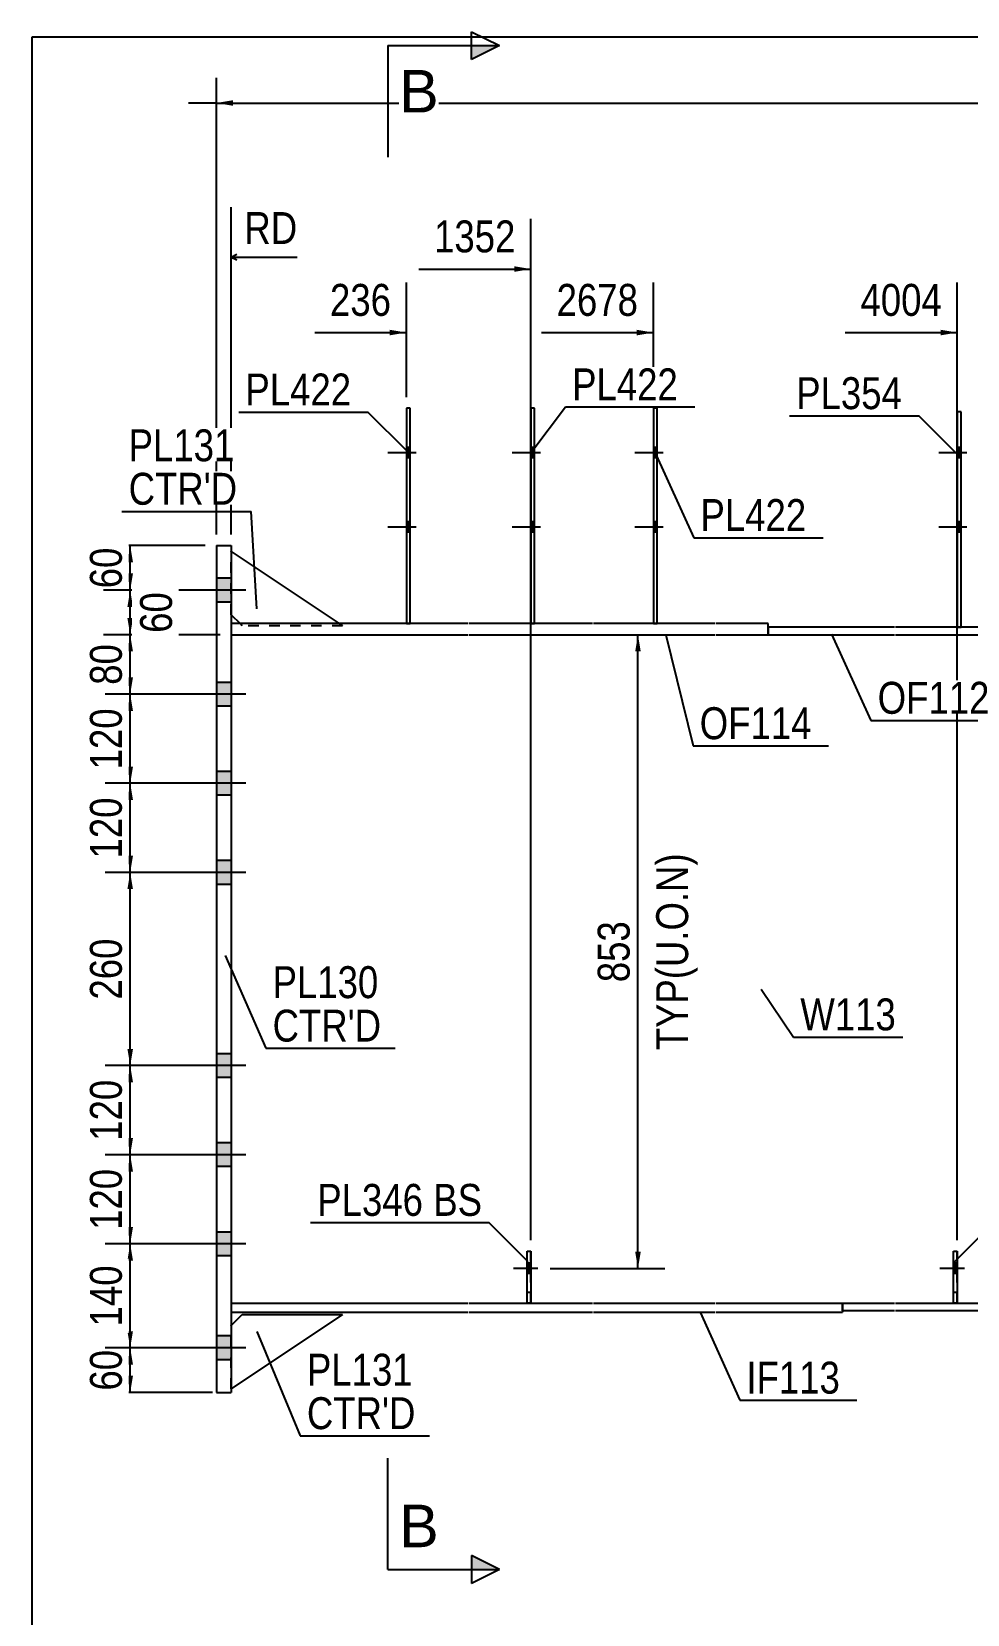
# Model space of a CAD drawing. Header units: millimetres. Extents: x -20 to 382, y -193 to 84.
# Drawn here: x -17.9 to 66.1, y -57.9 to 84.1 of the extents above; entities that cross this region are included whole.
import ezdxf

# ---------------------------------------------------------------- set-up
doc = ezdxf.new("R2010")
doc.units = ezdxf.units.MM
doc.linetypes.add('DXK_LINE_DOT1', pattern=[1.8814, 0.9407, -0.9407])
doc.linetypes.add('DXK_LINE_DOT2', pattern=[3.9198, 1.9599, -1.9599])
doc.styles.add('Arial', font='ARIAL.TTF', dxfattribs={"height": 0.2})
doc.styles.add('Arial Narrow', font='ARIALN.TTF', dxfattribs={"height": 0.2})

# ---------------------------------------------------------------- blocks, each defined once
blk = doc.blocks.new('Unknown-623477792-1210')
at = {"color": 5, "linetype": 'Continuous'}
for p, q in [((382.1, 83.62), (-17.9, 83.62)), ((-17.9, 83.62), (-17.9, -193.38))]:
    blk.add_line(p, q, dxfattribs=at)
blk = doc.blocks.new('Part-623477792-1657 - 1569')
at = {"color": 2, "linetype": 'Continuous'}
for p, q in [((54.87, -30.67), (54.87, -30)), ((54.87, -30), (59.53, -30)), ((59.53, -30.67), (54.87, -30.67)), ((59.63, -30), (70.7, -30)), ((70.7, -30.67), (59.63, -30.67)), ((70.8, -30), (81.7, -30)), ((81.7, -30.67), (70.8, -30.67)), ((81.8, -30), (107.13, -30)), ((107.13, -30.67), (81.8, -30.67)), ((107.13, -30), (107.13, -30.67))]:
    blk.add_line(p, q, dxfattribs=at)
blk = doc.blocks.new('Part-623477792-1665 - 1569')
at = {"color": 2, "linetype": 'Continuous'}
for p, q in [((0, 37.47), (9.7, 31)), ((0, 31.8), (0.8, 31))]:
    blk.add_line(p, q, dxfattribs=at)
at = {"color": 7, "linetype": 'DXK_LINE_DOT1'}
for p, q in [((0, 31.8), (0, 37.47)), ((1, 30.8), (0.8, 31)), ((10, 30.8), (1, 30.8)), ((9.7, 31), (10, 30.8))]:
    blk.add_line(p, q, dxfattribs=at)
blk = doc.blocks.new('Part-623477792-1656 - 1569')
at = {"color": 2, "linetype": 'Continuous'}
for p, q in [((0, -30), (21.27, -30)), ((0, -30.8), (21.27, -30.8)), ((21.37, -30), (32.43, -30)), ((21.37, -30.8), (32.43, -30.8)), ((32.53, -30), (43.43, -30)), ((32.53, -30.8), (43.43, -30.8)), ((43.53, -30), (54.87, -30)), ((43.53, -30.8), (54.87, -30.8)), ((54.87, -30), (54.87, -30.8))]:
    blk.add_line(p, q, dxfattribs=at)
at = {"color": 7, "linetype": 'DXK_LINE_DOT1'}
blk.add_line((0, -30), (0, -30.8), dxfattribs=at)
blk = doc.blocks.new('Part-623477792-1667 - 1569')
at = {"color": 2, "linetype": 'Continuous'}
for p, q in [((65.5, 50), (65.17, 50)), ((65.17, 50), (65.17, 30.67)), ((65.5, 30.67), (65.5, 50))]:
    blk.add_line(p, q, dxfattribs=at)
at = {"color": 7, "linetype": 'DXK_LINE_DOT1'}
blk.add_line((65.17, 30.67), (65.5, 30.67), dxfattribs=at)
blk = doc.blocks.new('Bolt-623477792-1630 - 1569')
at = {"linetype": 'Continuous'}
blk.add_hatch(color=3, dxfattribs=at).paths.add_polyline_path([(65.17, -27.33), (65.17, -26.4), (64.83, -26.4), (64.83, -27.33)])
at = {"color": 3, "linetype": 'Continuous'}
for p, q in [((65.8, -26.87), (63.6, -26.87)), ((65.17, -26.4), (64.83, -26.4)), ((65.17, -27.33), (64.83, -27.33))]:
    blk.add_line(p, q, dxfattribs=at)
blk = doc.blocks.new('Bolt-623477792-1631 - 1569')
at = {"color": 3, "linetype": 'DXK_LINE_DOT2'}
for p, q in [((65.8, -26.87), (63.6, -26.87)), ((65.17, -26.4), (64.83, -26.4)), ((65.17, -27.33), (64.83, -27.33))]:
    blk.add_line(p, q, dxfattribs=at)
blk = doc.blocks.new('Bolt-623477792-1632 - 1569')
at = {"linetype": 'Continuous'}
blk.add_hatch(color=3, dxfattribs=at).paths.add_polyline_path([(26.9, -27.33), (26.9, -26.4), (26.57, -26.4), (26.57, -27.33)])
at = {"color": 3, "linetype": 'Continuous'}
for p, q in [((27.53, -26.87), (25.33, -26.87)), ((26.9, -26.4), (26.57, -26.4)), ((26.9, -27.33), (26.57, -27.33))]:
    blk.add_line(p, q, dxfattribs=at)
blk = doc.blocks.new('Bolt-623477792-1633 - 1569')
at = {"color": 3, "linetype": 'DXK_LINE_DOT2'}
for p, q in [((27.53, -26.87), (25.33, -26.87)), ((26.9, -26.4), (26.57, -26.4)), ((26.9, -27.33), (26.57, -27.33))]:
    blk.add_line(p, q, dxfattribs=at)
blk = doc.blocks.new('Bolt-623477792-1637 - 1569')
at = {"linetype": 'Continuous'}
for points in [[(16.07, 45.87), (16.07, 46.8), (15.73, 46.8), (15.73, 45.87)], [(16.07, 45.87), (16.07, 46.8), (15.73, 46.8), (15.73, 45.87)], [(16.07, 39.2), (16.07, 40.13), (15.73, 40.13), (15.73, 39.2)], [(16.07, 39.2), (16.07, 40.13), (15.73, 40.13), (15.73, 39.2)]]:
    blk.add_hatch(color=3, dxfattribs=at).paths.add_polyline_path(points)
at = {"color": 3, "linetype": 'Continuous'}
for p, q in [((16.6, 46.33), (14.07, 46.33)), ((16.6, 46.33), (14.07, 46.33)), ((16.07, 46.8), (15.73, 46.8)), ((16.07, 46.8), (15.73, 46.8)), ((16.07, 45.87), (15.73, 45.87)), ((16.07, 45.87), (15.73, 45.87)), ((16.07, 40.13), (15.73, 40.13)), ((16.07, 40.13), (15.73, 40.13)), ((16.6, 39.67), (14.07, 39.67)), ((16.6, 39.67), (14.07, 39.67)), ((16.07, 39.2), (15.73, 39.2)), ((16.07, 39.2), (15.73, 39.2))]:
    blk.add_line(p, q, dxfattribs=at)
blk = doc.blocks.new('Bolt-623477792-1638 - 1569')
at = {"linetype": 'Continuous'}
for points in [[(38.23, 45.87), (38.23, 46.8), (37.9, 46.8), (37.9, 45.87)], [(38.23, 45.87), (38.23, 46.8), (37.9, 46.8), (37.9, 45.87)], [(38.23, 39.2), (38.23, 40.13), (37.9, 40.13), (37.9, 39.2)], [(38.23, 39.2), (38.23, 40.13), (37.9, 40.13), (37.9, 39.2)]]:
    blk.add_hatch(color=3, dxfattribs=at).paths.add_polyline_path(points)
at = {"color": 3, "linetype": 'Continuous'}
for p, q in [((38.77, 46.33), (36.23, 46.33)), ((38.77, 46.33), (36.23, 46.33)), ((38.23, 46.8), (37.9, 46.8)), ((38.23, 46.8), (37.9, 46.8)), ((38.23, 45.87), (37.9, 45.87)), ((38.23, 45.87), (37.9, 45.87)), ((38.23, 40.13), (37.9, 40.13)), ((38.23, 40.13), (37.9, 40.13)), ((38.77, 39.67), (36.23, 39.67)), ((38.77, 39.67), (36.23, 39.67)), ((38.23, 39.2), (37.9, 39.2)), ((38.23, 39.2), (37.9, 39.2))]:
    blk.add_line(p, q, dxfattribs=at)
blk = doc.blocks.new('Bolt-623477792-1646 - 1569')
at = {"linetype": 'Continuous'}
for points in [[(65.5, 45.87), (65.5, 46.8), (65.17, 46.8), (65.17, 45.87)], [(65.5, 45.87), (65.5, 46.8), (65.17, 46.8), (65.17, 45.87)], [(65.5, 39.2), (65.5, 40.13), (65.17, 40.13), (65.17, 39.2)], [(65.5, 39.2), (65.5, 40.13), (65.17, 40.13), (65.17, 39.2)]]:
    blk.add_hatch(color=3, dxfattribs=at).paths.add_polyline_path(points)
at = {"color": 3, "linetype": 'Continuous'}
for p, q in [((66.03, 46.33), (63.5, 46.33)), ((66.03, 46.33), (63.5, 46.33)), ((65.5, 46.8), (65.17, 46.8)), ((65.5, 46.8), (65.17, 46.8)), ((65.5, 45.87), (65.17, 45.87)), ((65.5, 45.87), (65.17, 45.87)), ((65.5, 40.13), (65.17, 40.13)), ((65.5, 40.13), (65.17, 40.13)), ((66.03, 39.67), (63.5, 39.67)), ((66.03, 39.67), (63.5, 39.67)), ((65.5, 39.2), (65.17, 39.2)), ((65.5, 39.2), (65.17, 39.2))]:
    blk.add_line(p, q, dxfattribs=at)
blk = doc.blocks.new('Bolt-623477792-1647 - 1569')
at = {"linetype": 'Continuous'}
for points in [[(27.23, 45.87), (27.23, 46.8), (26.9, 46.8), (26.9, 45.87)], [(27.23, 45.87), (27.23, 46.8), (26.9, 46.8), (26.9, 45.87)], [(27.23, 39.2), (27.23, 40.13), (26.9, 40.13), (26.9, 39.2)], [(27.23, 39.2), (27.23, 40.13), (26.9, 40.13), (26.9, 39.2)]]:
    blk.add_hatch(color=3, dxfattribs=at).paths.add_polyline_path(points)
at = {"color": 3, "linetype": 'Continuous'}
for p, q in [((27.77, 46.33), (25.23, 46.33)), ((27.77, 46.33), (25.23, 46.33)), ((27.23, 46.8), (26.9, 46.8)), ((27.23, 46.8), (26.9, 46.8)), ((27.23, 45.87), (26.9, 45.87)), ((27.23, 45.87), (26.9, 45.87)), ((27.23, 40.13), (26.9, 40.13)), ((27.23, 40.13), (26.9, 40.13)), ((27.77, 39.67), (25.23, 39.67)), ((27.77, 39.67), (25.23, 39.67)), ((27.23, 39.2), (26.9, 39.2)), ((27.23, 39.2), (26.9, 39.2))]:
    blk.add_line(p, q, dxfattribs=at)
blk = doc.blocks.new('Bolt-623477792-1648 - 1569')
at = {"linetype": 'Continuous'}
for points in [[(-1.33, 35.07), (-1.33, 32.93), (0, 32.93), (0, 35.07)], [(-1.33, 35.07), (-1.33, 32.93), (0, 32.93), (0, 35.07)], [(-1.33, 25.73), (-1.33, 23.6), (0, 23.6), (0, 25.73)], [(-1.33, 25.73), (-1.33, 23.6), (0, 23.6), (0, 25.73)], [(-1.33, 17.73), (-1.33, 15.6), (0, 15.6), (0, 17.73)], [(-1.33, 17.73), (-1.33, 15.6), (0, 15.6), (0, 17.73)], [(-1.33, 9.73), (-1.33, 7.6), (0, 7.6), (0, 9.73)], [(-1.33, 9.73), (-1.33, 7.6), (0, 7.6), (0, 9.73)], [(-1.33, -7.6), (-1.33, -9.73), (0, -9.73), (0, -7.6)], [(-1.33, -7.6), (-1.33, -9.73), (0, -9.73), (0, -7.6)], [(-1.33, -15.6), (-1.33, -17.73), (0, -17.73), (0, -15.6)], [(-1.33, -15.6), (-1.33, -17.73), (0, -17.73), (0, -15.6)], [(-1.33, -23.6), (-1.33, -25.73), (0, -25.73), (0, -23.6)], [(-1.33, -23.6), (-1.33, -25.73), (0, -25.73), (0, -23.6)], [(-1.33, -32.93), (-1.33, -35.07), (0, -35.07), (0, -32.93)], [(-1.33, -32.93), (-1.33, -35.07), (0, -35.07), (0, -32.93)]]:
    blk.add_hatch(color=3, dxfattribs=at).paths.add_polyline_path(points)
at = {"color": 3, "linetype": 'Continuous'}
for p, q in [((0, 35.07), (-1.33, 35.07)), ((0, 35.07), (-1.33, 35.07)), ((1.32, 34), (-6.67, 34)), ((1.32, 34), (-6.67, 34)), ((0, 32.93), (-1.33, 32.93)), ((0, 32.93), (-1.33, 32.93)), ((0, 25.73), (-1.33, 25.73)), ((0, 25.73), (-1.33, 25.73)), ((1.32, 24.67), (-6.67, 24.67)), ((1.32, 24.67), (-6.67, 24.67)), ((0, 23.6), (-1.33, 23.6)), ((0, 23.6), (-1.33, 23.6)), ((0, 17.73), (-1.33, 17.73)), ((0, 17.73), (-1.33, 17.73)), ((1.32, 16.67), (-6.67, 16.67)), ((1.32, 16.67), (-6.67, 16.67)), ((0, 15.6), (-1.33, 15.6)), ((0, 15.6), (-1.33, 15.6)), ((1.32, 8.67), (-6.67, 8.67)), ((1.32, 8.67), (-6.67, 8.67)), ((0, 9.73), (-1.33, 9.73)), ((0, 9.73), (-1.33, 9.73)), ((0, 7.6), (-1.33, 7.6)), ((0, 7.6), (-1.33, 7.6)), ((0, -7.6), (-1.33, -7.6)), ((0, -7.6), (-1.33, -7.6)), ((1.32, -8.67), (-6.67, -8.67)), ((1.32, -8.67), (-6.67, -8.67)), ((0, -9.73), (-1.33, -9.73)), ((0, -9.73), (-1.33, -9.73)), ((0, -15.6), (-1.33, -15.6)), ((0, -15.6), (-1.33, -15.6)), ((1.32, -16.67), (-6.67, -16.67)), ((1.32, -16.67), (-6.67, -16.67)), ((0, -17.73), (-1.33, -17.73)), ((0, -17.73), (-1.33, -17.73)), ((0, -23.6), (-1.33, -23.6)), ((0, -23.6), (-1.33, -23.6)), ((1.32, -24.67), (-6.67, -24.67)), ((1.32, -24.67), (-6.67, -24.67)), ((0, -25.73), (-1.33, -25.73)), ((0, -25.73), (-1.33, -25.73)), ((1.32, -34), (-6.67, -34)), ((1.32, -34), (-6.67, -34)), ((0, -32.93), (-1.33, -32.93)), ((0, -32.93), (-1.33, -32.93)), ((0, -35.07), (-1.33, -35.07)), ((0, -35.07), (-1.33, -35.07))]:
    blk.add_line(p, q, dxfattribs=at)
blk = doc.blocks.new('Part-623477792-1650 - 1569')
at = {"color": 2, "linetype": 'Continuous'}
for p, q in [((21.27, 31), (0, 31)), ((0, 30), (21.27, 30)), ((32.43, 31), (21.37, 31)), ((21.37, 30), (32.43, 30)), ((43.43, 31), (32.53, 31)), ((32.53, 30), (43.43, 30)), ((48.2, 31), (43.53, 31)), ((43.53, 30), (48.2, 30)), ((48.2, 30), (48.2, 31))]:
    blk.add_line(p, q, dxfattribs=at)
at = {"color": 7, "linetype": 'DXK_LINE_DOT1'}
blk.add_line((0, 31), (0, 30), dxfattribs=at)
blk = doc.blocks.new('Part-623477792-1651 - 1569')
at = {"color": 2, "linetype": 'Continuous'}
for p, q in [((48.2, 30.67), (48.2, 30)), ((59.53, 30.67), (48.2, 30.67)), ((48.2, 30), (59.53, 30)), ((70.7, 30.67), (59.63, 30.67)), ((59.63, 30), (70.7, 30)), ((81.7, 30.67), (70.8, 30.67)), ((70.8, 30), (81.7, 30)), ((100.47, 30.67), (81.8, 30.67)), ((81.8, 30), (100.47, 30)), ((100.47, 30), (100.47, 30.67))]:
    blk.add_line(p, q, dxfattribs=at)
blk = doc.blocks.new('Part-623477792-1663 - 1569')
at = {"color": 2, "linetype": 'Continuous'}
for p, q in [((-1.33, 38), (0, 38)), ((-1.33, 38), (-1.33, -38)), ((0, 38), (0, -38)), ((-1.33, -38), (0, -38))]:
    blk.add_line(p, q, dxfattribs=at)
blk = doc.blocks.new('Part-623477792-1664 - 1569')
at = {"color": 2, "linetype": 'Continuous'}
for p, q in [((10, -31), (0, -37.67)), ((0, -32), (1, -31)), ((1, -31), (10, -31))]:
    blk.add_line(p, q, dxfattribs=at)
at = {"color": 7, "linetype": 'DXK_LINE_DOT1'}
blk.add_line((0, -37.67), (0, -32), dxfattribs=at)
blk = doc.blocks.new('Part-623477792-1666 - 1569')
at = {"color": 2, "linetype": 'Continuous'}
for p, q in [((27.23, 50.33), (26.9, 50.33)), ((26.9, 50.33), (26.9, 31)), ((27.23, 31), (27.23, 50.33))]:
    blk.add_line(p, q, dxfattribs=at)
at = {"color": 7, "linetype": 'DXK_LINE_DOT1'}
blk.add_line((26.9, 31), (27.23, 31), dxfattribs=at)
blk = doc.blocks.new('Part-623477792-1675 - 1569')
at = {"color": 2, "linetype": 'Continuous'}
for p, q in [((38.23, 50.33), (37.9, 50.33)), ((37.9, 50.33), (37.9, 31)), ((38.23, 31), (38.23, 50.33))]:
    blk.add_line(p, q, dxfattribs=at)
at = {"color": 7, "linetype": 'DXK_LINE_DOT1'}
blk.add_line((37.9, 31), (38.23, 31), dxfattribs=at)
blk = doc.blocks.new('Part-623477792-1676 - 1569')
at = {"color": 2, "linetype": 'Continuous'}
for p, q in [((16.07, 50.33), (15.73, 50.33)), ((15.73, 50.33), (15.73, 31)), ((16.07, 31), (16.07, 50.33))]:
    blk.add_line(p, q, dxfattribs=at)
at = {"color": 7, "linetype": 'DXK_LINE_DOT1'}
blk.add_line((15.73, 31), (16.07, 31), dxfattribs=at)
blk = doc.blocks.new('Part-623477792-1680 - 1569')
at = {"color": 7, "linetype": 'DXK_LINE_DOT1'}
for p, q in [((26.57, -30), (26.57, -25.33)), ((26.57, -25.33), (26.9, -25.33)), ((26.9, -30), (26.9, -25.33)), ((26.57, -29), (26.9, -29)), ((26.9, -30), (26.57, -30))]:
    blk.add_line(p, q, dxfattribs=at)
blk = doc.blocks.new('Part-623477792-1681 - 1569')
at = {"color": 2, "linetype": 'Continuous'}
for p, q in [((26.57, -30), (26.57, -25.33)), ((26.57, -25.33), (26.9, -25.33)), ((26.9, -25.33), (26.9, -30))]:
    blk.add_line(p, q, dxfattribs=at)
blk = doc.blocks.new('Part-623477792-1682 - 1569')
at = {"color": 7, "linetype": 'DXK_LINE_DOT1'}
for p, q in [((64.83, -30), (64.83, -25.33)), ((64.83, -25.33), (65.17, -25.33)), ((65.17, -30), (65.17, -25.33)), ((64.83, -29), (65.17, -29)), ((65.17, -30), (64.83, -30))]:
    blk.add_line(p, q, dxfattribs=at)
blk = doc.blocks.new('Part-623477792-1683 - 1569')
at = {"color": 2, "linetype": 'Continuous'}
for p, q in [((64.83, -30), (64.83, -25.33)), ((64.83, -25.33), (65.17, -25.33)), ((65.17, -25.33), (65.17, -30))]:
    blk.add_line(p, q, dxfattribs=at)
blk = doc.blocks.new('Part-623477792-1692 - 1569')
at = {"color": 7, "linetype": 'DXK_LINE_DOT1'}
for p, q in [((0, 30), (0, -30)), ((0, 30), (21.27, 30)), ((21.37, 30), (32.43, 30)), ((32.53, 30), (43.43, 30)), ((43.53, 30), (59.53, 30)), ((59.63, 30), (70.7, 30)), ((70.8, 30), (81.7, 30)), ((81.8, 30), (86.47, 30)), ((0, -30), (21.27, -30)), ((21.37, -30), (26.57, -30)), ((26.9, -30), (32.43, -30)), ((32.53, -30), (43.43, -30)), ((43.53, -30), (59.53, -30)), ((59.63, -30), (64.83, -30)), ((65.17, -30), (70.7, -30)), ((70.8, -30), (81.7, -30)), ((81.8, -30), (86.47, -30))]:
    blk.add_line(p, q, dxfattribs=at)
at = {"color": 2, "linetype": 'Continuous'}
blk.add_line((86.47, 30), (86.47, -30), dxfattribs=at)
blk = doc.blocks.new('StraightDimension-623477792-1978 - 1569')
at = {"linetype": 'Continuous'}
for points in [[(-9.31, -35.5), (-9.06, -34), (-8.81, -35.5)], [(-8.81, -36.5), (-9.06, -38), (-9.31, -36.5)]]:
    blk.add_hatch(color=7, dxfattribs=at).paths.add_polyline_path(points)
at = {"color": 7, "linetype": 'Continuous'}
for p, q in [((-1, -34), (-11.31, -34)), ((-9.06, -38), (-9.06, -34)), ((-1.67, -38), (-11.31, -38))]:
    blk.add_line(p, q, dxfattribs=at)
at = {"color": 0}
blk.add_wipeout([(-9.21, -33.57), (-13.41, -33.57), (-13.41, -38.43), (-9.21, -38.43)], dxfattribs=at)
at = {"color": 3, "style": 'Arial Narrow'}
blk.add_text('60', height=2.863, rotation=90.0002, dxfattribs=at).set_placement((-9.81, -37.83))
blk = doc.blocks.new('StraightDimension-623477792-2045 - 1569')
at = {"linetype": 'Continuous'}
blk.add_hatch(color=7, dxfattribs=at).paths.add_polyline_path([(14.23, 57.37), (15.73, 57.12), (14.23, 56.87)])
at = {"color": 7, "linetype": 'Continuous'}
for p, q in [((15.73, 51.33), (15.73, 61.62)), ((7.5, 57.12), (15.73, 57.12))]:
    blk.add_line(p, q, dxfattribs=at)
at = {"color": 0, "linetype": 'Continuous'}
blk.add_wipeout([(6.53, 64.47), (6.53, 68.67), (0.59, 68.67), (0.59, 64.47)], dxfattribs=at)
at = {"color": 7, "linetype": 'Continuous'}
for p, q in [((0, 39), (0, 68.37)), ((0.5, 64.12), (0, 63.87)), ((0.5, 63.62), (0, 63.87)), ((5.93, 63.87), (0, 63.87))]:
    blk.add_line(p, q, dxfattribs=at)
at = {"color": 3, "linetype": 'Continuous', "style": 'Arial Narrow'}
blk.add_text('RD', height=2.863, dxfattribs=at).set_placement((1.19, 65.07))
at = {"color": 0}
blk.add_wipeout([(14.96, 58.02), (14.96, 62.22), (8.27, 62.22), (8.27, 58.02)], dxfattribs=at)
at = {"color": 3, "style": 'Arial Narrow'}
blk.add_text('236', height=2.863, dxfattribs=at).set_placement((8.87, 58.62))
blk = doc.blocks.new('StraightDimension-623477792-2043 - 1569')
at = {"linetype": 'Continuous'}
blk.add_hatch(color=7, dxfattribs=at).paths.add_polyline_path([(36.4, 57.37), (37.9, 57.12), (36.4, 56.87)])
at = {"color": 7, "linetype": 'Continuous'}
for p, q in [((37.9, 51.33), (37.9, 61.62)), ((27.84, 57.12), (37.9, 57.12))]:
    blk.add_line(p, q, dxfattribs=at)
at = {"color": 0}
blk.add_wipeout([(37.13, 58.02), (37.13, 62.22), (28.61, 62.22), (28.61, 58.02)], dxfattribs=at)
at = {"color": 3, "style": 'Arial Narrow'}
blk.add_text('2678', height=2.863, dxfattribs=at).set_placement((29.21, 58.62))
blk = doc.blocks.new('StraightDimension-623477792-1879 - 1569')
at = {"linetype": 'Continuous'}
for points in [[(36.26, 28.5), (36.51, 30), (36.76, 28.5)], [(36.76, -25.37), (36.51, -26.87), (36.26, -25.37)]]:
    blk.add_hatch(color=7, dxfattribs=at).paths.add_polyline_path(points)
at = {"color": 7, "linetype": 'Continuous'}
for p, q in [((28.62, 30), (38.91, 30)), ((36.51, -26.87), (36.51, 30)), ((28.62, -26.87), (38.91, -26.87))]:
    blk.add_line(p, q, dxfattribs=at)
at = {"color": 0, "linetype": 'Continuous'}
blk.add_wipeout([(41.61, 11.02), (37.41, 11.02), (37.41, -7.89), (41.61, -7.89)], dxfattribs=at)
at = {"color": 3, "linetype": 'Continuous', "style": 'Arial Narrow'}
blk.add_text('TYP(U.O.N)', height=2.863, rotation=90.0002, dxfattribs=at).set_placement((41.01, -7.29))
at = {"color": 0}
blk.add_wipeout([(36.36, 4.91), (32.16, 4.91), (32.16, -1.78), (36.36, -1.78)], dxfattribs=at)
at = {"color": 3, "style": 'Arial Narrow'}
blk.add_text('853', height=2.863, rotation=90.0002, dxfattribs=at).set_placement((35.76, -1.18))
blk = doc.blocks.new('StraightDimension-623477792-1920 - 1569')
at = {"linetype": 'Continuous'}
for points in [[(-9.31, 36.5), (-9.06, 38), (-8.81, 36.5)], [(-8.81, 35.5), (-9.06, 34), (-9.31, 35.5)]]:
    blk.add_hatch(color=7, dxfattribs=at).paths.add_polyline_path(points)
at = {"color": 7, "linetype": 'Continuous'}
for p, q in [((-2.33, 38), (-11.31, 38)), ((-9.06, 34), (-9.06, 38)), ((-1, 34), (-11.31, 34))]:
    blk.add_line(p, q, dxfattribs=at)
at = {"color": 0}
blk.add_wipeout([(-9.21, 38.43), (-13.41, 38.43), (-13.41, 33.57), (-9.21, 33.57)], dxfattribs=at)
at = {"color": 3, "style": 'Arial Narrow'}
blk.add_text('60', height=2.863, rotation=90.0002, dxfattribs=at).set_placement((-9.81, 34.17))
blk = doc.blocks.new('StraightDimension-623477792-1937 - 1569')
at = {"linetype": 'Continuous'}
for points in [[(-9.31, -18.17), (-9.06, -16.67), (-8.81, -18.17)], [(-8.81, -23.16), (-9.06, -24.66), (-9.31, -23.16)]]:
    blk.add_hatch(color=7, dxfattribs=at).paths.add_polyline_path(points)
at = {"color": 7, "linetype": 'Continuous'}
for p, q in [((-1, -16.67), (-11.31, -16.67)), ((-9.06, -24.66), (-9.06, -16.67)), ((-1, -24.66), (-11.31, -24.66))]:
    blk.add_line(p, q, dxfattribs=at)
at = {"color": 0}
blk.add_wipeout([(-9.21, -17.32), (-13.41, -17.32), (-13.41, -24.01), (-9.21, -24.01)], dxfattribs=at)
at = {"color": 3, "style": 'Arial Narrow'}
blk.add_text('120', height=2.863, rotation=90.0002, dxfattribs=at).set_placement((-9.81, -23.41))
blk = doc.blocks.new('StraightDimension-623477792-1947 - 1569')
at = {"linetype": 'Continuous'}
for points in [[(-9.31, -10.17), (-9.06, -8.67), (-8.81, -10.17)], [(-8.81, -15.17), (-9.06, -16.67), (-9.31, -15.17)]]:
    blk.add_hatch(color=7, dxfattribs=at).paths.add_polyline_path(points)
at = {"color": 7, "linetype": 'Continuous'}
for p, q in [((-1, -8.67), (-11.31, -8.67)), ((-9.06, -16.67), (-9.06, -8.67)), ((-1, -16.67), (-11.31, -16.67))]:
    blk.add_line(p, q, dxfattribs=at)
at = {"color": 0}
blk.add_wipeout([(-9.21, -9.32), (-13.41, -9.32), (-13.41, -16.01), (-9.21, -16.01)], dxfattribs=at)
at = {"color": 3, "style": 'Arial Narrow'}
blk.add_text('120', height=2.863, rotation=90.0002, dxfattribs=at).set_placement((-9.81, -15.41))
blk = doc.blocks.new('StraightDimension-623477792-1954 - 1569')
at = {"linetype": 'Continuous'}
for points in [[(-9.31, 7.17), (-9.06, 8.67), (-8.81, 7.17)], [(-8.81, -7.17), (-9.06, -8.67), (-9.31, -7.17)]]:
    blk.add_hatch(color=7, dxfattribs=at).paths.add_polyline_path(points)
at = {"color": 7, "linetype": 'Continuous'}
for p, q in [((-1, 8.67), (-11.31, 8.67)), ((-9.06, -8.67), (-9.06, 8.67)), ((-1, -8.67), (-11.31, -8.67))]:
    blk.add_line(p, q, dxfattribs=at)
at = {"color": 0}
blk.add_wipeout([(-9.21, 3.34), (-13.41, 3.34), (-13.41, -3.34), (-9.21, -3.34)], dxfattribs=at)
at = {"color": 3, "style": 'Arial Narrow'}
blk.add_text('260', height=2.863, rotation=90.0002, dxfattribs=at).set_placement((-9.81, -2.74))
blk = doc.blocks.new('StraightDimension-623477792-1961 - 1569')
at = {"linetype": 'Continuous'}
for points in [[(-9.31, 15.17), (-9.06, 16.67), (-8.81, 15.17)], [(-8.81, 10.17), (-9.06, 8.67), (-9.31, 10.17)]]:
    blk.add_hatch(color=7, dxfattribs=at).paths.add_polyline_path(points)
at = {"color": 7, "linetype": 'Continuous'}
for p, q in [((-1, 16.67), (-11.31, 16.67)), ((-9.06, 8.67), (-9.06, 16.67)), ((-1, 8.67), (-11.31, 8.67))]:
    blk.add_line(p, q, dxfattribs=at)
at = {"color": 0}
blk.add_wipeout([(-9.21, 16.01), (-13.41, 16.01), (-13.41, 9.32), (-9.21, 9.32)], dxfattribs=at)
at = {"color": 3, "style": 'Arial Narrow'}
blk.add_text('120', height=2.863, rotation=90.0002, dxfattribs=at).set_placement((-9.81, 9.92))
blk = doc.blocks.new('StraightDimension-623477792-1968 - 1569')
at = {"linetype": 'Continuous'}
for points in [[(-9.31, 23.17), (-9.06, 24.67), (-8.81, 23.17)], [(-8.81, 18.17), (-9.06, 16.67), (-9.31, 18.17)]]:
    blk.add_hatch(color=7, dxfattribs=at).paths.add_polyline_path(points)
at = {"color": 7, "linetype": 'Continuous'}
for p, q in [((-1, 24.67), (-11.31, 24.67)), ((-9.06, 16.67), (-9.06, 24.67)), ((-1, 16.67), (-11.31, 16.67))]:
    blk.add_line(p, q, dxfattribs=at)
at = {"color": 0}
blk.add_wipeout([(-9.21, 24.01), (-13.41, 24.01), (-13.41, 17.32), (-9.21, 17.32)], dxfattribs=at)
at = {"color": 3, "style": 'Arial Narrow'}
blk.add_text('120', height=2.863, rotation=90.0002, dxfattribs=at).set_placement((-9.81, 17.92))
blk = doc.blocks.new('StraightDimension-623477792-1993 - 1569')
at = {"linetype": 'Continuous'}
for points in [[(-9.31, -26.16), (-9.06, -24.66), (-8.81, -26.16)], [(-8.81, -32.5), (-9.06, -34), (-9.31, -32.5)]]:
    blk.add_hatch(color=7, dxfattribs=at).paths.add_polyline_path(points)
at = {"color": 7, "linetype": 'Continuous'}
for p, q in [((-1, -24.66), (-11.31, -24.66)), ((-9.06, -34), (-9.06, -24.66)), ((-1, -34), (-11.31, -34))]:
    blk.add_line(p, q, dxfattribs=at)
at = {"color": 0}
blk.add_wipeout([(-9.21, -25.99), (-13.41, -25.99), (-13.41, -32.67), (-9.21, -32.67)], dxfattribs=at)
at = {"color": 3, "style": 'Arial Narrow'}
blk.add_text('140', height=2.863, rotation=90.0002, dxfattribs=at).set_placement((-9.81, -32.07))
blk = doc.blocks.new('StraightDimension-623477792-2008 - 1569')
at = {"linetype": 'Continuous'}
for points in [[(-9.31, 28.5), (-9.06, 30), (-8.81, 28.5)], [(-8.81, 26.17), (-9.06, 24.67), (-9.31, 26.17)]]:
    blk.add_hatch(color=7, dxfattribs=at).paths.add_polyline_path(points)
at = {"color": 7, "linetype": 'Continuous'}
for p, q in [((-1, 30), (-11.31, 30)), ((-9.06, 24.67), (-9.06, 30)), ((-1, 24.67), (-11.31, 24.67))]:
    blk.add_line(p, q, dxfattribs=at)
at = {"color": 0}
blk.add_wipeout([(-9.21, 29.76), (-13.41, 29.76), (-13.41, 24.91), (-9.21, 24.91)], dxfattribs=at)
at = {"color": 3, "style": 'Arial Narrow'}
blk.add_text('80', height=2.863, rotation=90.0002, dxfattribs=at).set_placement((-9.81, 25.51))
blk = doc.blocks.new('StraightDimension-623477792-2015 - 1569')
at = {"linetype": 'Continuous'}
for points in [[(-9.31, 32.5), (-9.06, 34), (-8.81, 32.5)], [(-8.81, 31.5), (-9.06, 30), (-9.31, 31.5)]]:
    blk.add_hatch(color=7, dxfattribs=at).paths.add_polyline_path(points)
at = {"color": 7, "linetype": 'Continuous'}
for p, q in [((-1, 34), (-11.46, 34)), ((-9.06, 30), (-9.06, 34)), ((-1, 30), (-11.46, 30))]:
    blk.add_line(p, q, dxfattribs=at)
at = {"color": 0}
blk.add_wipeout([(-4.71, 34.43), (-8.91, 34.43), (-8.91, 29.57), (-4.71, 29.57)], dxfattribs=at)
at = {"color": 3, "style": 'Arial Narrow'}
blk.add_text('60', height=2.863, rotation=90.0002, dxfattribs=at).set_placement((-5.31, 30.17))
blk = doc.blocks.new('StraightDimension-623477792-2042 - 1569')
at = {"linetype": 'Continuous'}
blk.add_hatch(color=7, dxfattribs=at).paths.add_polyline_path([(63.67, 57.37), (65.17, 57.12), (63.67, 56.87)])
at = {"color": 7, "linetype": 'Continuous'}
for p, q in [((65.17, -24.33), (65.17, 61.62)), ((55.1, 57.12), (65.17, 57.12))]:
    blk.add_line(p, q, dxfattribs=at)
at = {"color": 0}
blk.add_wipeout([(64.39, 58.02), (64.39, 62.22), (55.88, 62.22), (55.88, 58.02)], dxfattribs=at)
at = {"color": 3, "style": 'Arial Narrow'}
blk.add_text('4004', height=2.863, dxfattribs=at).set_placement((56.48, 58.62))
blk = doc.blocks.new('StraightDimension-623477792-2044 - 1569')
at = {"linetype": 'Continuous'}
blk.add_hatch(color=7, dxfattribs=at).paths.add_polyline_path([(25.4, 63.07), (26.9, 62.82), (25.4, 62.57)])
at = {"color": 7, "linetype": 'Continuous'}
for p, q in [((26.9, -24.33), (26.9, 67.32)), ((16.84, 62.82), (26.9, 62.82))]:
    blk.add_line(p, q, dxfattribs=at)
at = {"color": 0}
blk.add_wipeout([(26.13, 63.72), (26.13, 67.92), (17.61, 67.92), (17.61, 63.72)], dxfattribs=at)
at = {"color": 3, "style": 'Arial Narrow'}
blk.add_text('1352', height=2.863, dxfattribs=at).set_placement((18.21, 64.32))
blk = doc.blocks.new('StraightDimension-623477792-2226 - 1569')
at = {"linetype": 'Continuous'}
blk.add_hatch(color=7, dxfattribs=at).paths.add_polyline_path([(0.17, 77.47), (-1.33, 77.72), (0.17, 77.97)])
at = {"color": 7, "linetype": 'Continuous'}
for p, q in [((-1.33, 39), (-1.33, 79.97)), ((-1.33, 77.72), (-3.83, 77.72)), ((-1.33, 77.72), (355.53, 77.72))]:
    blk.add_line(p, q, dxfattribs=at)
blk = doc.blocks.new('Mark-623477792-4653 - 1569')
at = {"color": 0}
blk.add_wipeout([(59.67, -5.5), (59.67, -2.5), (51.08, -2.5), (51.08, -5.5)], dxfattribs=at)
blk.add_wipeout([(59.67, -5.5), (59.67, -2.5), (51.08, -2.5), (51.08, -5.5)], dxfattribs=at)
at = {"color": 7, "linetype": 'Continuous'}
for p, q in [((47.56, -1.82), (50.48, -6.1)), ((50.48, -6.1), (60.27, -6.1))]:
    blk.add_line(p, q, dxfattribs=at)
at = {"color": 3, "style": 'Arial Narrow'}
blk.add_text('W113', height=2.863, dxfattribs=at).set_placement((51.08, -5.5))
blk = doc.blocks.new('Mark-623477792-4614 - 1569')
at = {"color": 0}
for points in [[(16.31, -37.39), (16.31, -34.39), (6.8, -34.39), (6.8, -37.39)], [(16.56, -41.29), (16.56, -38.29), (6.8, -38.29), (6.8, -41.29)]]:
    blk.add_wipeout(points, dxfattribs=at)
for points in [[(16.31, -37.39), (16.31, -34.39), (6.8, -34.39), (6.8, -37.39)], [(16.56, -41.29), (16.56, -38.29), (6.8, -38.29), (6.8, -41.29)]]:
    blk.add_wipeout(points, dxfattribs=at)
at = {"color": 7, "linetype": 'Continuous'}
for p, q in [((2.3, -32.54), (6.2, -41.89)), ((6.2, -41.89), (17.81, -41.89))]:
    blk.add_line(p, q, dxfattribs=at)
at = {"color": 3, "style": 'Arial Narrow'}
blk.add_text('PL131', height=2.863, dxfattribs=at).set_placement((6.8, -37.39))
at = {"color": 1, "style": 'Arial Narrow'}
blk.add_text("CTR'D", height=2.863, dxfattribs=at).set_placement((6.8, -41.29))
blk = doc.blocks.new('SectionMark-623477792-2236 - 1569')
at = {"linetype": 'Continuous'}
for points in [[(21.57, 81.62), (21.57, 82.87), (24.07, 82.87)], [(21.57, -53.89), (21.57, -52.64), (24.07, -53.89)]]:
    blk.add_hatch(color=30, dxfattribs=at).paths.add_polyline_path(points)
at = {"color": 30, "linetype": 'Continuous'}
for p, q in [((21.57, 81.62), (21.57, 84.12)), ((21.57, 84.12), (24.07, 82.87)), ((14.07, 82.87), (14.07, 72.87)), ((14.07, 82.87), (24.07, 82.87)), ((24.07, 82.87), (21.57, 81.62)), ((14.07, -53.89), (14.07, -43.89)), ((14.07, -53.89), (24.07, -53.89)), ((24.07, -53.89), (21.57, -52.64)), ((21.57, -52.64), (21.57, -55.14)), ((24.07, -53.89), (21.57, -55.14))]:
    blk.add_line(p, q, dxfattribs=at)
at = {"color": 0, "linetype": 'Continuous'}
for points in [[(18.62, 76.87), (18.62, 80.87), (15.07, 80.87), (15.07, 76.87)], [(18.62, -51.89), (18.62, -47.89), (15.07, -47.89), (15.07, -51.89)]]:
    blk.add_wipeout(points, dxfattribs=at)
at = {"color": 96, "linetype": 'Continuous', "style": 'Arial'}
for p in [(15.07, 76.87), (15.07, -51.89)]:
    blk.add_text('B', height=3.82, dxfattribs=at).set_placement(p)
blk = doc.blocks.new('MarkSet-623477792-4497 - 1569')
at = {"color": 0}
for points in [[(17.24, -22.15), (17.24, -19.15), (7.73, -19.15), (7.73, -22.15)], [(22.52, -22.15), (22.52, -19.15), (18.14, -19.15), (18.14, -22.15)]]:
    blk.add_wipeout(points, dxfattribs=at)
for points in [[(17.24, -22.15), (17.24, -19.15), (7.73, -19.15), (7.73, -22.15)], [(22.52, -22.15), (22.52, -19.15), (18.14, -19.15), (18.14, -22.15)]]:
    blk.add_wipeout(points, dxfattribs=at)
at = {"color": 7, "linetype": 'Continuous'}
for p in [(7.13, -22.75), (26.65, -26.29)]:
    blk.add_line(p, (23.12, -22.75), dxfattribs=at)
at = {"color": 3, "style": 'Arial Narrow'}
for s, p in [('PL346', (7.73, -22.15)), ('BS', (18.14, -22.15))]:
    blk.add_text(s, height=2.863, dxfattribs=at).set_placement(p)
blk = doc.blocks.new('MarkSet-623477792-4508 - 1569')
at = {"color": 0}
for points in [[(78.56, -22.15), (78.56, -19.15), (69.06, -19.15), (69.06, -22.15)], [(83.84, -22.15), (83.84, -19.15), (79.46, -19.15), (79.46, -22.15)]]:
    blk.add_wipeout(points, dxfattribs=at)
for points in [[(78.56, -22.15), (78.56, -19.15), (69.06, -19.15), (69.06, -22.15)], [(83.84, -22.15), (83.84, -19.15), (79.46, -19.15), (79.46, -22.15)]]:
    blk.add_wipeout(points, dxfattribs=at)
at = {"color": 7, "linetype": 'Continuous'}
for p, q in [((64.92, -26.29), (68.46, -22.75)), ((68.46, -22.75), (84.44, -22.75))]:
    blk.add_line(p, q, dxfattribs=at)
at = {"color": 3, "style": 'Arial Narrow'}
for s, p in [('PL346', (69.06, -22.15)), ('BS', (79.46, -22.15))]:
    blk.add_text(s, height=2.863, dxfattribs=at).set_placement(p)
blk = doc.blocks.new('Mark-623477792-4572 - 1569')
at = {"color": 0}
blk.add_wipeout([(52.1, 20.63), (52.1, 23.63), (42.05, 23.63), (42.05, 20.63)], dxfattribs=at)
blk.add_wipeout([(52.1, 20.63), (52.1, 23.63), (42.05, 23.63), (42.05, 20.63)], dxfattribs=at)
at = {"color": 7, "linetype": 'Continuous'}
for p, q in [((39.02, 30), (41.45, 20.03)), ((41.45, 20.03), (53.6, 20.03))]:
    blk.add_line(p, q, dxfattribs=at)
at = {"color": 3, "style": 'Arial Narrow'}
blk.add_text('OF114', height=2.863, dxfattribs=at).set_placement((42.05, 20.63))
blk = doc.blocks.new('Mark-623477792-4575 - 1569')
at = {"color": 0}
blk.add_wipeout([(68.07, 22.91), (68.07, 25.91), (58.02, 25.91), (58.02, 22.91)], dxfattribs=at)
blk.add_wipeout([(68.07, 22.91), (68.07, 25.91), (58.02, 25.91), (58.02, 22.91)], dxfattribs=at)
at = {"color": 7, "linetype": 'Continuous'}
for p, q in [((53.88, 30.05), (57.42, 22.31)), ((57.42, 22.31), (69.57, 22.31))]:
    blk.add_line(p, q, dxfattribs=at)
at = {"color": 3, "style": 'Arial Narrow'}
blk.add_text('OF112', height=2.863, dxfattribs=at).set_placement((58.02, 22.91))
blk = doc.blocks.new('Mark-623477792-4590 - 1569')
at = {"color": 0}
blk.add_wipeout([(54.64, -38.1), (54.64, -35.1), (46.24, -35.1), (46.24, -38.1)], dxfattribs=at)
blk.add_wipeout([(54.64, -38.1), (54.64, -35.1), (46.24, -35.1), (46.24, -38.1)], dxfattribs=at)
at = {"color": 7, "linetype": 'Continuous'}
for p, q in [((42.1, -30.8), (45.64, -38.7)), ((45.64, -38.7), (56.14, -38.7))]:
    blk.add_line(p, q, dxfattribs=at)
at = {"color": 3, "style": 'Arial Narrow'}
blk.add_text('IF113', height=2.863, dxfattribs=at).set_placement((46.24, -38.1))
blk = doc.blocks.new('Mark-623477792-4611 - 1569')
at = {"color": 0}
for points in [[(13.22, -2.61), (13.22, 0.39), (3.72, 0.39), (3.72, -2.61)], [(13.47, -6.51), (13.47, -3.51), (3.72, -3.51), (3.72, -6.51)]]:
    blk.add_wipeout(points, dxfattribs=at)
for points in [[(13.22, -2.61), (13.22, 0.39), (3.72, 0.39), (3.72, -2.61)], [(13.47, -6.51), (13.47, -3.51), (3.72, -3.51), (3.72, -6.51)]]:
    blk.add_wipeout(points, dxfattribs=at)
at = {"color": 7, "linetype": 'Continuous'}
for p, q in [((-0.54, 1.22), (3.12, -7.11)), ((3.12, -7.11), (14.72, -7.11))]:
    blk.add_line(p, q, dxfattribs=at)
at = {"color": 3, "style": 'Arial Narrow'}
blk.add_text('PL130', height=2.863, dxfattribs=at).set_placement((3.72, -2.61))
at = {"color": 1, "style": 'Arial Narrow'}
blk.add_text("CTR'D", height=2.863, dxfattribs=at).set_placement((3.72, -6.51))
blk = doc.blocks.new('Mark-623477792-4617 - 1569')
at = {"color": 7, "linetype": 'Continuous'}
blk.add_line((2.3, 32.34), (1.81, 41.07), dxfattribs=at)
at = {"color": 0}
for points in [[(0.31, 45.57), (0.31, 48.57), (-9.2, 48.57), (-9.2, 45.57)], [(0.56, 41.67), (0.56, 44.67), (-9.2, 44.67), (-9.2, 41.67)]]:
    blk.add_wipeout(points, dxfattribs=at)
for points in [[(0.31, 45.57), (0.31, 48.57), (-9.2, 48.57), (-9.2, 45.57)], [(0.56, 41.67), (0.56, 44.67), (-9.2, 44.67), (-9.2, 41.67)]]:
    blk.add_wipeout(points, dxfattribs=at)
at = {"color": 7, "linetype": 'Continuous'}
blk.add_line((-9.8, 41.07), (1.81, 41.07), dxfattribs=at)
at = {"color": 3, "style": 'Arial Narrow'}
blk.add_text('PL131', height=2.863, dxfattribs=at).set_placement((-9.2, 45.57))
at = {"color": 1, "style": 'Arial Narrow'}
blk.add_text("CTR'D", height=2.863, dxfattribs=at).set_placement((-9.2, 41.67))
blk = doc.blocks.new('Mark-623477792-4620 - 1569')
at = {"color": 0}
blk.add_wipeout([(40.1, 51.04), (40.1, 54.04), (30.6, 54.04), (30.6, 51.04)], dxfattribs=at)
blk.add_wipeout([(40.1, 51.04), (40.1, 54.04), (30.6, 54.04), (30.6, 51.04)], dxfattribs=at)
at = {"color": 7, "linetype": 'Continuous'}
for p, q in [((26.99, 46.44), (30, 50.44)), ((30, 50.44), (41.6, 50.44))]:
    blk.add_line(p, q, dxfattribs=at)
at = {"color": 3, "style": 'Arial Narrow'}
blk.add_text('PL422', height=2.863, dxfattribs=at).set_placement((30.6, 51.04))
blk = doc.blocks.new('Mark-623477792-4623 - 1569')
at = {"color": 7, "linetype": 'Continuous'}
blk.add_line((65.25, 46.11), (61.72, 49.65), dxfattribs=at)
at = {"color": 0}
blk.add_wipeout([(60.22, 50.25), (60.22, 53.25), (50.71, 53.25), (50.71, 50.25)], dxfattribs=at)
blk.add_wipeout([(60.22, 50.25), (60.22, 53.25), (50.71, 53.25), (50.71, 50.25)], dxfattribs=at)
at = {"color": 7, "linetype": 'Continuous'}
blk.add_line((50.11, 49.65), (61.72, 49.65), dxfattribs=at)
at = {"color": 3, "style": 'Arial Narrow'}
blk.add_text('PL354', height=2.863, dxfattribs=at).set_placement((50.71, 50.25))
blk = doc.blocks.new('Mark-623477792-4638 - 1569')
at = {"color": 0}
blk.add_wipeout([(51.63, 39.31), (51.63, 42.31), (42.12, 42.31), (42.12, 39.31)], dxfattribs=at)
blk.add_wipeout([(51.63, 39.31), (51.63, 42.31), (42.12, 42.31), (42.12, 39.31)], dxfattribs=at)
at = {"color": 7, "linetype": 'Continuous'}
for p, q in [((37.99, 46.44), (41.52, 38.71)), ((41.52, 38.71), (53.13, 38.71))]:
    blk.add_line(p, q, dxfattribs=at)
at = {"color": 3, "style": 'Arial Narrow'}
blk.add_text('PL422', height=2.863, dxfattribs=at).set_placement((42.12, 39.31))
blk = doc.blocks.new('Mark-623477792-4641 - 1569')
at = {"color": 7, "linetype": 'Continuous'}
blk.add_line((15.82, 46.44), (12.28, 49.98), dxfattribs=at)
at = {"color": 0}
blk.add_wipeout([(10.78, 50.58), (10.78, 53.58), (1.28, 53.58), (1.28, 50.58)], dxfattribs=at)
blk.add_wipeout([(10.78, 50.58), (10.78, 53.58), (1.28, 53.58), (1.28, 50.58)], dxfattribs=at)
at = {"color": 7, "linetype": 'Continuous'}
blk.add_line((0.68, 49.98), (12.28, 49.98), dxfattribs=at)
at = {"color": 3, "style": 'Arial Narrow'}
blk.add_text('PL422', height=2.863, dxfattribs=at).set_placement((1.28, 50.58))

msp = doc.modelspace()

# ---------------------------------------------------------------- block references
for name in ['Unknown-623477792-1210', 'Part-623477792-1676 - 1569', 'Part-623477792-1666 - 1569', 'Part-623477792-1675 - 1569', 'Part-623477792-1667 - 1569', 'Bolt-623477792-1637 - 1569', 'Bolt-623477792-1647 - 1569', 'Bolt-623477792-1638 - 1569', 'Bolt-623477792-1646 - 1569', 'Part-623477792-1663 - 1569', 'Part-623477792-1665 - 1569', 'Bolt-623477792-1648 - 1569', 'Part-623477792-1650 - 1569', 'Part-623477792-1692 - 1569', 'Part-623477792-1651 - 1569', 'Part-623477792-1680 - 1569', 'Part-623477792-1681 - 1569', 'Part-623477792-1682 - 1569', 'Part-623477792-1683 - 1569', 'Bolt-623477792-1632 - 1569', 'Bolt-623477792-1633 - 1569', 'Bolt-623477792-1630 - 1569', 'Bolt-623477792-1631 - 1569', 'Part-623477792-1656 - 1569', 'Part-623477792-1664 - 1569', 'Part-623477792-1657 - 1569']:
    msp.add_blockref(name, (0, 0))

# ---------------------------------------------------------------- next in the draw order: block references
for name in ['StraightDimension-623477792-2045 - 1569', 'StraightDimension-623477792-2044 - 1569', 'StraightDimension-623477792-2043 - 1569', 'StraightDimension-623477792-2042 - 1569', 'StraightDimension-623477792-1920 - 1569', 'StraightDimension-623477792-1879 - 1569', 'StraightDimension-623477792-1937 - 1569', 'Mark-623477792-4590 - 1569', 'Mark-623477792-4614 - 1569', 'StraightDimension-623477792-1978 - 1569']:
    msp.add_blockref(name, (0, 0))

# ---------------------------------------------------------------- next in the draw order: block references
for name in ['StraightDimension-623477792-2226 - 1569', 'Mark-623477792-4572 - 1569', 'Mark-623477792-4653 - 1569', 'StraightDimension-623477792-1947 - 1569', 'MarkSet-623477792-4508 - 1569', 'StraightDimension-623477792-1993 - 1569']:
    msp.add_blockref(name, (0, 0))

# ---------------------------------------------------------------- next in the draw order: block references
for name in ['SectionMark-623477792-2236 - 1569', 'Mark-623477792-4620 - 1569', 'Mark-623477792-4623 - 1569', 'Mark-623477792-4575 - 1569', 'StraightDimension-623477792-1954 - 1569']:
    msp.add_blockref(name, (0, 0))

# ---------------------------------------------------------------- next in the draw order: block references
for name in ['Mark-623477792-4638 - 1569', 'StraightDimension-623477792-1961 - 1569', 'Mark-623477792-4611 - 1569', 'MarkSet-623477792-4497 - 1569']:
    msp.add_blockref(name, (0, 0))

# ---------------------------------------------------------------- next in the draw order: block references
msp.add_blockref('StraightDimension-623477792-1968 - 1569', (0, 0))

# ---------------------------------------------------------------- next in the draw order: block references
msp.add_blockref('StraightDimension-623477792-2008 - 1569', (0, 0))

# ---------------------------------------------------------------- next in the draw order: block references
msp.add_blockref('StraightDimension-623477792-2015 - 1569', (0, 0))

# ---------------------------------------------------------------- next in the draw order: block references
msp.add_blockref('Mark-623477792-4617 - 1569', (0, 0))

# ---------------------------------------------------------------- next in the draw order: block references
msp.add_blockref('Mark-623477792-4641 - 1569', (0, 0))

doc.saveas('drawing.dxf')
